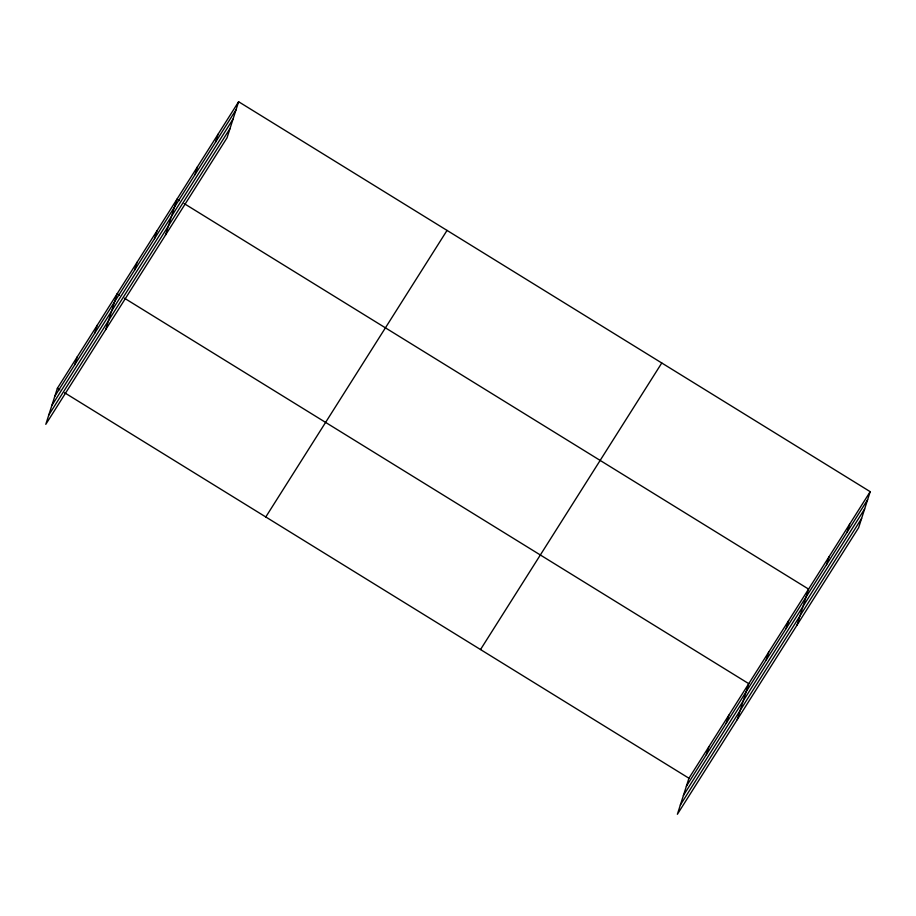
<?xml version="1.0" encoding="UTF-8"?>
<svg xmlns="http://www.w3.org/2000/svg" width="916" height="916" viewBox="0 0 916 916"><rect width="100%" height="100%" fill="white"/><g stroke="black" fill="none" stroke-linecap="round" stroke-linejoin="round"><path stroke-width="1.37" d="M238.618 101.733L57.376 388.281L45.8 424.326L227.054 137.766L238.618 101.733L870.2 491.674L858.624 527.719L677.382 814.267L688.947 778.234L870.2 491.674M74.734 364.763L77.31 356.759M94.68 333.241L97.245 325.237M105.615 329.76L117.179 293.727L119.584 295.204M134.549 270.197L137.125 262.205M154.495 238.687L157.06 230.683M165.43 235.194L176.994 199.161L179.399 200.638M194.971 174.681L197.535 166.678M215.512 142.209L218.077 134.205M706.316 754.715L708.881 746.712M726.251 723.193L728.827 715.19M737.185 719.701L748.761 683.668L124.37 298.158M766.131 660.15L768.696 652.146M786.065 628.628L788.642 620.624M797 625.147L808.576 589.102L184.185 203.592M826.553 564.634L829.117 556.63M847.094 532.15L849.659 524.147M54.8 396.285L236.053 109.737M51.834 405.536L233.088 118.988M48.766 415.074L230.019 128.515M265.789 516.967L447.042 230.408M480.522 649.547L661.776 362.999M686.382 786.237L867.635 499.678M683.405 795.489L864.658 508.93M680.348 805.015L861.601 518.467M57.376 388.281L59.769 389.758M64.555 392.724L688.947 778.234"/></g></svg>
